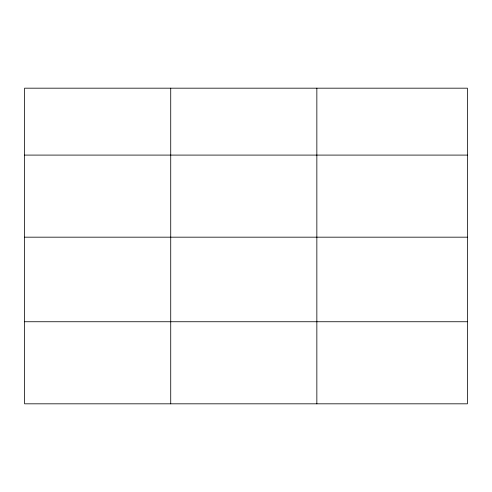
<?xml version="1.0" encoding="UTF-8"?>
<svg xmlns="http://www.w3.org/2000/svg" width="492" height="492" viewBox="0 0 492 492"><rect width="100%" height="100%" fill="white"/><g stroke="black" fill="none" stroke-linecap="round" stroke-linejoin="round"><path stroke-width="0.74" d="M467.4 237.175L467.4 88.179L24.6 88.179L24.6 403.821L467.4 403.821L467.4 237.175L24.6 237.175M24.6 155.091L467.4 155.091M24.6 321.743L467.4 321.743M316.848 88.179L316.848 403.821M170.724 88.179L170.724 403.821"/></g></svg>
